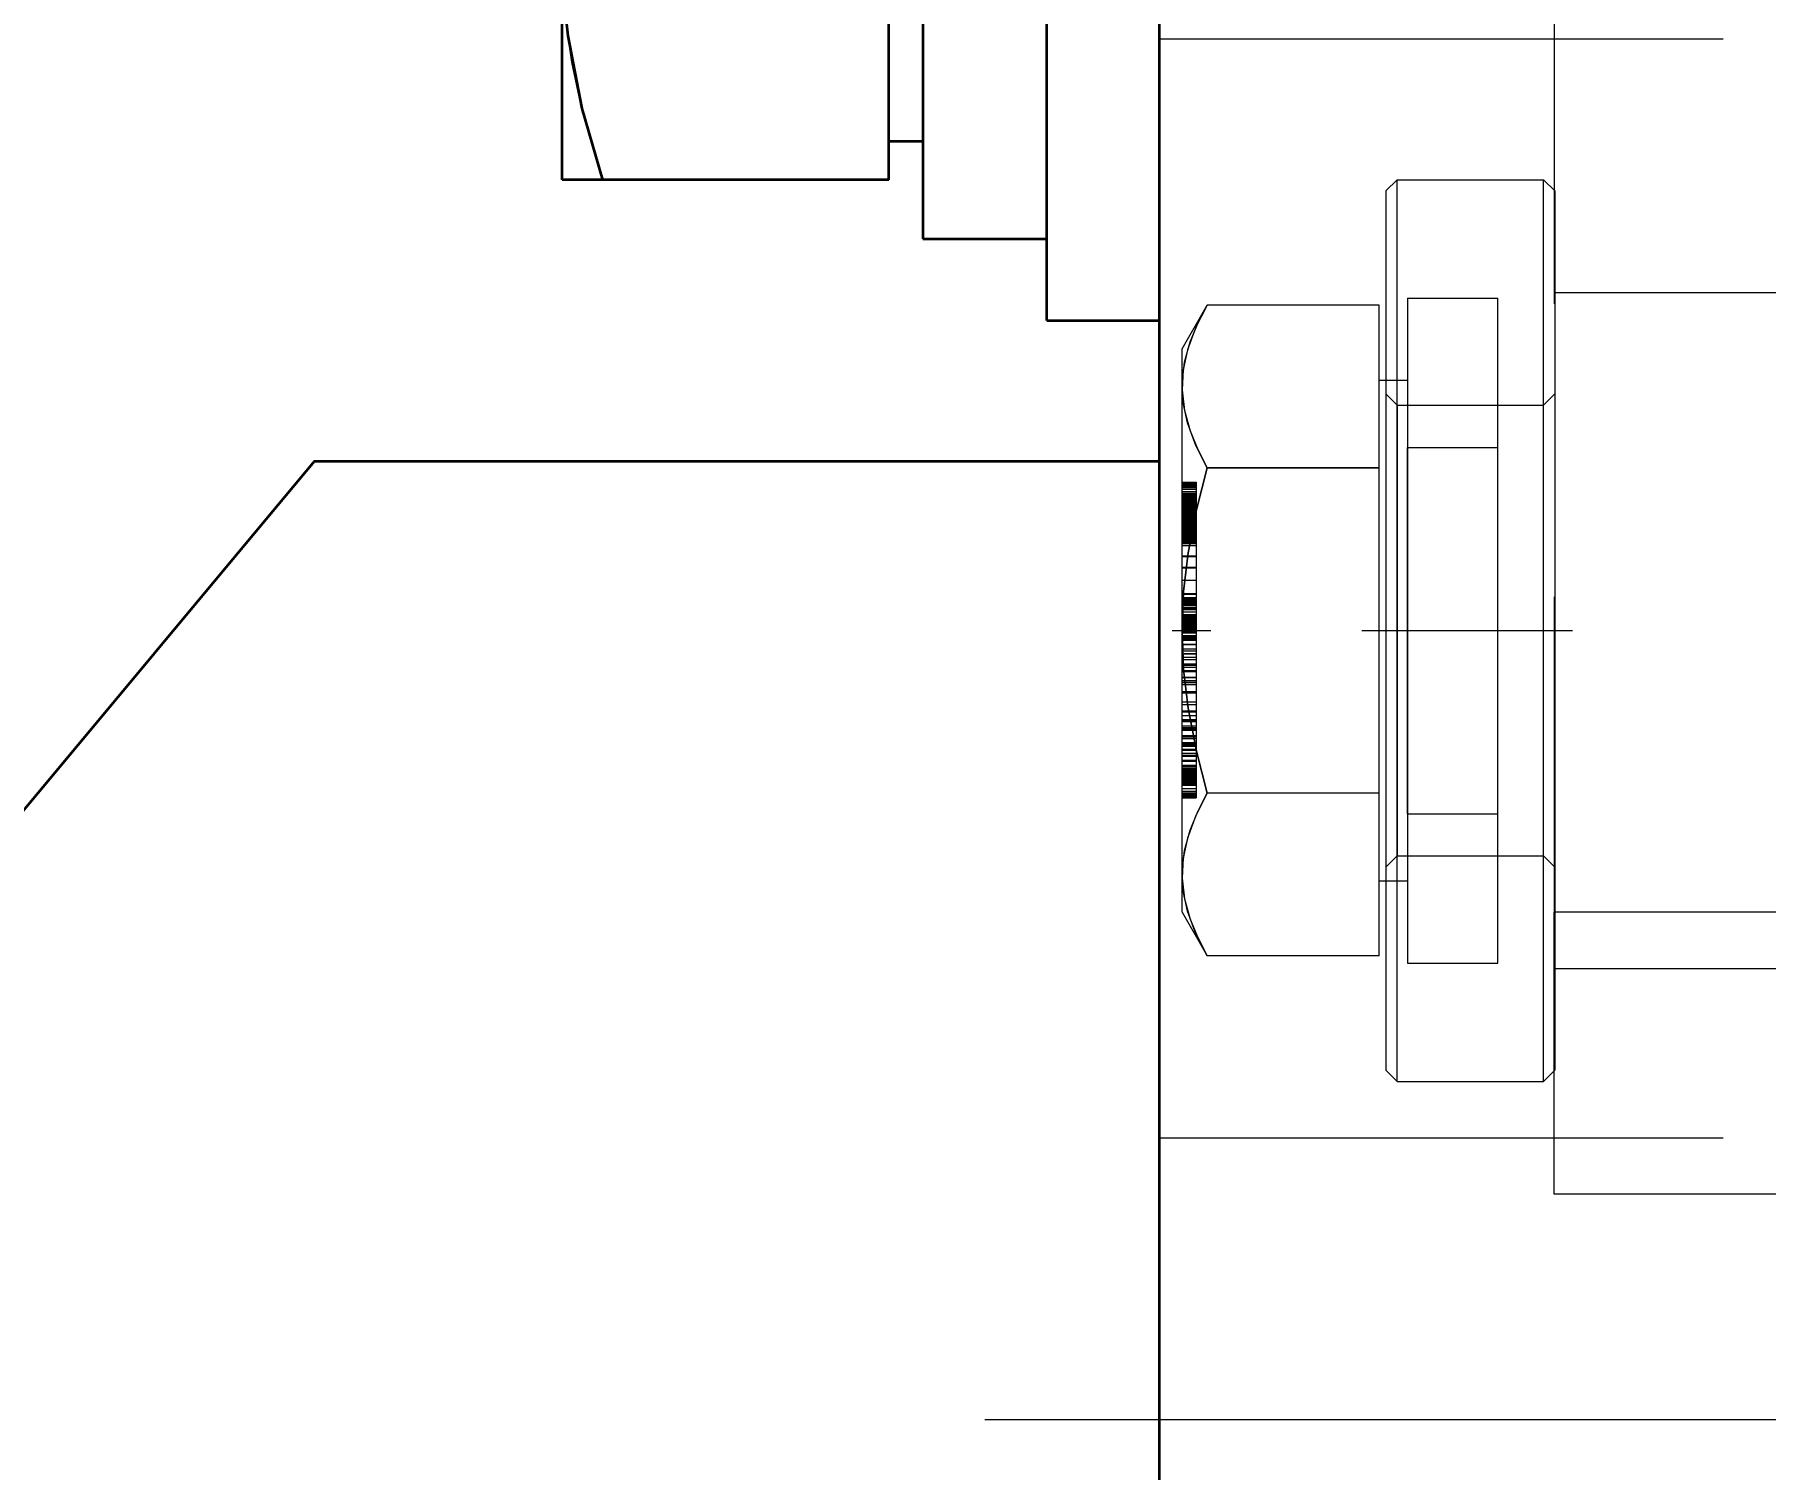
# Model space of a CAD drawing. Header units: millimetres. Extents: x 5606 to 13175, y -3239 to -2051.
# Drawn here: x 6441.02 to 6471.73, y -2470.67 to -2445.21 of the extents above; entities that cross this region are included whole.
import ezdxf

# ---------------------------------------------------------------- set-up
doc = ezdxf.new("R2010")
doc.units = ezdxf.units.MM
doc.linetypes.add('CENTER-HOKUTO', pattern=[23, 20, -1, 1, -1])
doc.linetypes.add('HIDDEN-HOKUTO', pattern=[3.8, 2.5, -1.3])
doc.layers.add('AM_7', color=2, linetype='CENTER-HOKUTO', lineweight=30)
doc.layers.add('AM_HID', color=1, linetype='HIDDEN-HOKUTO', lineweight=25)
doc.layers.add('word_dim', color=253, linetype='Continuous')
doc.styles.get("Standard").update_dxf_attribs({"font": 'romans.shx', "bigfont": 'bigfont.shx'})
doc.dimstyles.new('RS1-4', dxfattribs={"dimscale": 4, "dimtxt": 3.5, "dimasz": 3, "dimexe": 1, "dimexo": 0, "dimgap": 1, "dimtad": 3, "dimdsep": 46, "dimtxsty": 'Standard', "dimblk1": 'OPEN', "dimblk2": 'OPEN', "dimsah": 1, "dimcen": 0, "dimclrd": 256, "dimclre": 256, "dimclrt": 3, "dimadec": 0, "dimazin": 0, "dimtfac": 1, "dimtmove": 0, "dimatfit": 3, "dimldrblk": 'OPEN', "dimfxl": 0, "dimtolj": 1, "dimtzin": 0, "dimarcsym": 0})

# ---------------------------------------------------------------- blocks, each defined once
blk = doc.blocks.new('_Open')
at = {"color": 0, "lineweight": -2}
for p, q in [((-1, 0.1667), (0, 0)), ((-1, -0.1667), (0, 0)), ((0, 0), (-1, 0))]:
    blk.add_line(p, q, dxfattribs=at)
blk = doc.blocks.new('*D266')
at = {"layer": 'DEFPOINTS', "color": 0, "linetype": 'Continuous', "ltscale": 2}
for p in [(6610.313, -2218.944), (6610.313, -2336.642), (6330.982, -2565.284)]:
    blk.add_point(p, dxfattribs=at)
at = {"layer": 'word_dim', "linetype": 'Continuous', "lineweight": -2, "ltscale": 2}
for p, q in [((6330.982, -2565.284), (6330.982, -2214.944)), ((6610.313, -2336.642), (6610.313, -2214.944)), ((6342.982, -2218.944), (6598.313, -2218.944))]:
    blk.add_line(p, q, dxfattribs=at)
at = {"layer": 'word_dim', "linetype": 'Continuous', "lineweight": -2, "ltscale": 2, "xscale": 12, "yscale": 12, "zscale": 12, "rotation": 180}
blk.add_blockref('_Open', (6330.982, -2218.944), dxfattribs=at)
at = {"layer": 'word_dim', "linetype": 'Continuous', "lineweight": -2, "ltscale": 2, "xscale": 12, "yscale": 12, "zscale": 12}
blk.add_blockref('_Open', (6610.313, -2218.944), dxfattribs=at)
at = {"layer": 'word_dim', "color": 3, "linetype": 'Continuous', "ltscale": 2, "insert": (6470.648, -2207.944), "char_height": 14, "attachment_point": 5}
blk.add_mtext('\\A1;279.33', dxfattribs=at)
blk = doc.blocks.new('*D267')
at = {"layer": 'DEFPOINTS', "color": 0, "linetype": 'Continuous', "ltscale": 2}
for p in [(6483.982, -2265.883), (6267.289, -2572.784), (6445.001, -2572.784)]:
    blk.add_point(p, dxfattribs=at)
at = {"layer": 'word_dim', "linetype": 'Continuous', "lineweight": -2, "ltscale": 2}
for p, q in [((6483.982, -2265.883), (6263.289, -2265.883)), ((6267.289, -2277.883), (6267.289, -2560.784)), ((6445.001, -2572.784), (6263.289, -2572.784))]:
    blk.add_line(p, q, dxfattribs=at)
at = {"layer": 'word_dim', "linetype": 'Continuous', "lineweight": -2, "ltscale": 2, "xscale": 12, "yscale": 12, "zscale": 12}
for p, rotation in [((6267.289, -2265.883), 90), ((6267.289, -2572.784), 270)]:
    blk.add_blockref('_Open', p, dxfattribs=dict(at, rotation=rotation))
at = {"layer": 'word_dim', "color": 3, "linetype": 'Continuous', "ltscale": 2, "insert": (6256.289, -2419.333), "char_height": 14, "attachment_point": 5, "rotation": 90}
blk.add_mtext('\\A1;306.9', dxfattribs=at)

msp = doc.modelspace()

# ---------------------------------------------------------------- linework, layer by layer
at = {"color": 7, "lineweight": 35}
for p, q in [((6458.982, -2450.285), (6458.982, -2429.285)), ((6460.982, -2450.285), (6460.982, -2429.285)), ((6460.982, -2557.784), (6460.982, -2429.784)), ((6445.982, -2452.784), (6370.982, -2542.784)), ((6460.982, -2489.285), (6460.982, -2452.784))]:
    msp.add_line(p, q, dxfattribs=at)
at = {"color": 7, "lineweight": 35, "ltscale": 0.4525}
msp.add_line((6456.782, -2430.735), (6456.782, -2448.835), dxfattribs=at)
at = {"color": 7, "lineweight": 35, "ltscale": 0.4}
msp.add_line((6450.382, -2447.785), (6450.382, -2431.785), dxfattribs=at)
at = {"color": 7, "lineweight": 35, "ltscale": 0.2}
msp.add_line((6456.182, -2447.785), (6456.182, -2439.785), dxfattribs=at)
at = {"color": 7, "lineweight": 35, "ltscale": 0.014999}
msp.add_line((6456.182, -2447.1), (6456.782, -2447.1), dxfattribs=at)
at = {"color": 7, "lineweight": 35, "ltscale": 0.017897}
msp.add_line((6451.098, -2447.785), (6450.382, -2447.785), dxfattribs=at)
at = {"color": 7, "lineweight": 35, "ltscale": 0.127103}
msp.add_line((6456.182, -2447.785), (6451.098, -2447.785), dxfattribs=at)
at = {"color": 7, "lineweight": 35, "ltscale": 0.055}
msp.add_line((6456.782, -2448.835), (6458.982, -2448.835), dxfattribs=at)
at = {"color": 7, "lineweight": 35, "ltscale": 0.05}
msp.add_line((6458.982, -2450.285), (6460.982, -2450.285), dxfattribs=at)
at = {"color": 7, "lineweight": 35, "ltscale": 0.375}
msp.add_line((6460.982, -2452.784), (6445.982, -2452.784), dxfattribs=at)
at = {"color": 7, "lineweight": 35}
msp.add_lwpolyline([(6451.098, -2439.785), (6450.708, -2441.146), (6450.557, -2441.872), (6450.451, -2442.605), (6450.397, -2443.267), (6450.385, -2443.931), (6450.415, -2444.583), (6450.484, -2445.232), (6450.731, -2446.52), (6451.098, -2447.785)], dxfattribs=at)
at = {"layer": 'AM_7', "color": 2, "lineweight": 13}
for p, q in [((6461.208, -2455.784), (6461.893, -2455.784)), ((6464.571, -2455.784), (6468.309, -2455.784)), ((6457.882, -2469.784), (6495.082, -2469.784))]:
    msp.add_line(p, q, dxfattribs=at)
at = {"layer": 'AM_HID', "color": 1, "lineweight": 13, "ltscale": 4}
for p, q in [((6467.982, -2424.784), (6467.982, -2460.784)), ((6460.982, -2445.284), (6475.982, -2445.284)), ((6460.982, -2445.284), (6475.982, -2445.284)), ((6464.997, -2447.984), (6465.197, -2447.784)), ((6465.197, -2455.784), (6465.197, -2447.784)), ((6465.197, -2447.784), (6467.797, -2447.784)), ((6467.797, -2455.784), (6467.797, -2447.784)), ((6467.997, -2447.984), (6467.797, -2447.784)), ((6464.997, -2447.984), (6464.997, -2455.784)), ((6467.997, -2447.984), (6467.997, -2455.784)), ((6461.382, -2450.784), (6461.83, -2450.009)), ((6464.882, -2450.009), (6461.83, -2450.009)), ((6464.882, -2452.894), (6464.882, -2450.009)), ((6465.382, -2449.884), (6465.382, -2455.784)), ((6465.382, -2449.884), (6466.982, -2449.884)), ((6466.982, -2455.784), (6466.982, -2449.884)), ((6467.982, -2449.784), (6475.982, -2449.784)), ((6461.382, -2455.784), (6461.382, -2450.784)), ((6464.882, -2451.344), (6465.382, -2451.344)), ((6465.197, -2451.784), (6464.997, -2451.583)), ((6465.197, -2451.784), (6465.197, -2455.784)), ((6465.197, -2451.784), (6467.797, -2451.784)), ((6467.797, -2451.784), (6467.997, -2451.583)), ((6467.797, -2455.784), (6467.797, -2451.784)), ((6465.382, -2455.784), (6465.382, -2452.534)), ((6465.382, -2452.534), (6466.982, -2452.534)), ((6464.882, -2452.894), (6461.83, -2452.894)), ((6461.83, -2452.894), (6464.882, -2452.894)), ((6464.882, -2458.673), (6464.882, -2452.894)), ((6461.382, -2453.152), (6461.632, -2453.152)), ((6461.382, -2453.155), (6461.632, -2453.155)), ((6461.382, -2453.16), (6461.632, -2453.16)), ((6461.382, -2453.162), (6461.632, -2453.162)), ((6461.382, -2453.175), (6461.632, -2453.175)), ((6461.382, -2453.184), (6461.632, -2453.184)), ((6461.382, -2453.193), (6461.632, -2453.193)), ((6461.382, -2453.216), (6461.632, -2453.216)), ((6461.382, -2453.216), (6461.632, -2453.216)), ((6461.382, -2453.223), (6461.632, -2453.223)), ((6461.382, -2453.244), (6461.632, -2453.244)), ((6461.382, -2453.278), (6461.632, -2453.278)), ((6461.382, -2453.278), (6461.632, -2453.278)), ((6461.382, -2453.316), (6461.632, -2453.316)), ((6461.382, -2453.348), (6461.632, -2453.348)), ((6461.382, -2453.36), (6461.632, -2453.36)), ((6461.382, -2453.376), (6461.632, -2453.376)), ((6461.382, -2453.377), (6461.632, -2453.377)), ((6461.382, -2453.379), (6461.632, -2453.379)), ((6461.382, -2453.381), (6461.632, -2453.381)), ((6461.382, -2453.383), (6461.632, -2453.383)), ((6461.382, -2453.389), (6461.632, -2453.389)), ((6461.382, -2453.396), (6461.632, -2453.396)), ((6461.382, -2453.396), (6461.632, -2453.396)), ((6461.632, -2453.152), (6461.632, -2453.155)), ((6461.632, -2453.155), (6461.632, -2453.162)), ((6461.632, -2453.162), (6461.632, -2453.175)), ((6461.632, -2453.175), (6461.632, -2453.193)), ((6461.632, -2453.193), (6461.632, -2453.216)), ((6461.632, -2453.216), (6461.632, -2453.244)), ((6461.632, -2453.244), (6461.632, -2453.278)), ((6461.632, -2453.278), (6461.632, -2453.316)), ((6461.632, -2453.316), (6461.632, -2453.36)), ((6461.632, -2453.36), (6461.632, -2453.408)), ((6461.382, -2453.405), (6461.632, -2453.405)), ((6461.382, -2453.408), (6461.632, -2453.408)), ((6461.382, -2453.408), (6461.632, -2453.408)), ((6461.382, -2453.409), (6461.632, -2453.409)), ((6461.382, -2453.409), (6461.632, -2453.409)), ((6461.382, -2453.411), (6461.632, -2453.411)), ((6461.382, -2453.411), (6461.632, -2453.411)), ((6461.382, -2453.414), (6461.632, -2453.414)), ((6461.382, -2453.414), (6461.632, -2453.414)), ((6461.382, -2453.415), (6461.632, -2453.415)), ((6461.382, -2453.418), (6461.632, -2453.418)), ((6461.382, -2453.418), (6461.632, -2453.418)), ((6461.382, -2453.421), (6461.632, -2453.421)), ((6461.382, -2453.424), (6461.632, -2453.424)), ((6461.382, -2453.424), (6461.632, -2453.424)), ((6461.382, -2453.427), (6461.632, -2453.427)), ((6461.382, -2453.431), (6461.632, -2453.431)), ((6461.382, -2453.431), (6461.632, -2453.431)), ((6461.382, -2453.434), (6461.632, -2453.434)), ((6461.382, -2453.44), (6461.632, -2453.44)), ((6461.382, -2453.44), (6461.632, -2453.44)), ((6461.382, -2453.441), (6461.632, -2453.441)), ((6461.382, -2453.449), (6461.632, -2453.449)), ((6461.382, -2453.449), (6461.632, -2453.449)), ((6461.382, -2453.456), (6461.632, -2453.456)), ((6461.382, -2453.456), (6461.632, -2453.456)), ((6461.382, -2453.459), (6461.632, -2453.459)), ((6461.382, -2453.46), (6461.632, -2453.46)), ((6461.382, -2453.46), (6461.632, -2453.46)), ((6461.382, -2453.472), (6461.632, -2453.472)), ((6461.382, -2453.472), (6461.632, -2453.472)), ((6461.382, -2453.473), (6461.632, -2453.473)), ((6461.382, -2453.486), (6461.632, -2453.486)), ((6461.382, -2453.486), (6461.632, -2453.486)), ((6461.382, -2453.49), (6461.632, -2453.49)), ((6461.382, -2453.5), (6461.632, -2453.5)), ((6461.382, -2453.5), (6461.632, -2453.5)), ((6461.382, -2453.5), (6461.632, -2453.5)), ((6461.382, -2453.508), (6461.632, -2453.508)), ((6461.382, -2453.509), (6461.632, -2453.509)), ((6461.382, -2453.516), (6461.632, -2453.516)), ((6461.382, -2453.516), (6461.632, -2453.516)), ((6461.382, -2453.528), (6461.632, -2453.528)), ((6461.382, -2453.534), (6461.632, -2453.534)), ((6461.382, -2453.534), (6461.632, -2453.534)), ((6461.382, -2453.536), (6461.632, -2453.536)), ((6461.382, -2453.548), (6461.632, -2453.548)), ((6461.382, -2453.552), (6461.632, -2453.552)), ((6461.382, -2453.552), (6461.632, -2453.552)), ((6461.382, -2453.555), (6461.632, -2453.555)), ((6461.382, -2453.556), (6461.632, -2453.556)), ((6461.382, -2453.569), (6461.632, -2453.569)), ((6461.382, -2453.572), (6461.632, -2453.572)), ((6461.382, -2453.572), (6461.632, -2453.572)), ((6461.382, -2453.592), (6461.632, -2453.592)), ((6461.382, -2453.593), (6461.632, -2453.593)), ((6461.382, -2453.593), (6461.632, -2453.593)), ((6461.382, -2453.603), (6461.632, -2453.603)), ((6461.382, -2453.615), (6461.632, -2453.615)), ((6461.382, -2453.616), (6461.632, -2453.616)), ((6461.382, -2453.616), (6461.632, -2453.616)), ((6461.382, -2453.619), (6461.632, -2453.619)), ((6461.382, -2453.639), (6461.632, -2453.639)), ((6461.382, -2453.639), (6461.632, -2453.639)), ((6461.382, -2453.639), (6461.632, -2453.639)), ((6461.382, -2453.648), (6461.632, -2453.648)), ((6461.382, -2453.654), (6461.632, -2453.654)), ((6461.382, -2453.664), (6461.632, -2453.664)), ((6461.382, -2453.664), (6461.632, -2453.664)), ((6461.382, -2453.664), (6461.632, -2453.664)), ((6461.382, -2453.677), (6461.632, -2453.677)), ((6461.382, -2453.69), (6461.632, -2453.69)), ((6461.382, -2453.692), (6461.632, -2453.692)), ((6461.382, -2453.694), (6461.632, -2453.694)), ((6461.382, -2453.703), (6461.632, -2453.703)), ((6461.632, -2453.408), (6461.632, -2453.459)), ((6461.632, -2453.459), (6461.632, -2453.508)), ((6461.632, -2453.508), (6461.632, -2453.556)), ((6461.632, -2453.556), (6461.632, -2453.603)), ((6461.632, -2453.603), (6461.632, -2453.648)), ((6461.632, -2453.648), (6461.632, -2453.692)), ((6461.632, -2453.692), (6461.632, -2453.735)), ((6461.382, -2453.715), (6461.632, -2453.715)), ((6461.382, -2453.728), (6461.632, -2453.728)), ((6461.382, -2453.735), (6461.632, -2453.735)), ((6461.382, -2453.741), (6461.632, -2453.741)), ((6461.382, -2453.754), (6461.632, -2453.754)), ((6461.382, -2453.767), (6461.632, -2453.767)), ((6461.382, -2453.777), (6461.632, -2453.777)), ((6461.382, -2453.778), (6461.632, -2453.778)), ((6461.382, -2453.779), (6461.632, -2453.779)), ((6461.382, -2453.787), (6461.632, -2453.787)), ((6461.382, -2453.805), (6461.632, -2453.805)), ((6461.382, -2453.817), (6461.632, -2453.817)), ((6461.382, -2453.818), (6461.632, -2453.818)), ((6461.382, -2453.831), (6461.632, -2453.831)), ((6461.382, -2453.843), (6461.632, -2453.843)), ((6461.382, -2453.856), (6461.632, -2453.856)), ((6461.382, -2453.856), (6461.632, -2453.856)), ((6461.382, -2453.869), (6461.632, -2453.869)), ((6461.382, -2453.872), (6461.632, -2453.872)), ((6461.382, -2453.882), (6461.632, -2453.882)), ((6461.382, -2453.894), (6461.632, -2453.894)), ((6461.382, -2453.895), (6461.632, -2453.895)), ((6461.382, -2453.907), (6461.632, -2453.907)), ((6461.382, -2453.92), (6461.632, -2453.92)), ((6461.382, -2453.929), (6461.632, -2453.929)), ((6461.382, -2453.936), (6461.632, -2453.936)), ((6461.382, -2453.951), (6461.632, -2453.951)), ((6461.382, -2453.963), (6461.632, -2453.963)), ((6461.382, -2453.981), (6461.632, -2453.981)), ((6461.382, -2453.983), (6461.632, -2453.983)), ((6461.382, -2453.994), (6461.632, -2453.994)), ((6461.382, -2454.009), (6461.632, -2454.009)), ((6461.632, -2453.735), (6461.632, -2453.777)), ((6461.632, -2453.777), (6461.632, -2453.817)), ((6461.632, -2453.817), (6461.632, -2453.856)), ((6461.632, -2453.856), (6461.632, -2453.894)), ((6461.632, -2453.894), (6461.632, -2453.929)), ((6461.632, -2453.929), (6461.632, -2453.963)), ((6461.632, -2453.963), (6461.632, -2453.994)), ((6461.632, -2453.994), (6461.632, -2454.024)), ((6461.382, -2454.024), (6461.632, -2454.024)), ((6461.382, -2454.035), (6461.632, -2454.035)), ((6461.382, -2454.048), (6461.632, -2454.048)), ((6461.382, -2454.052), (6461.632, -2454.052)), ((6461.382, -2454.06), (6461.632, -2454.06)), ((6461.382, -2454.078), (6461.632, -2454.078)), ((6461.382, -2454.083), (6461.632, -2454.083)), ((6461.382, -2454.1), (6461.632, -2454.1)), ((6461.382, -2454.102), (6461.632, -2454.102)), ((6461.382, -2454.105), (6461.632, -2454.105)), ((6461.382, -2454.117), (6461.632, -2454.117)), ((6461.382, -2454.124), (6461.632, -2454.124)), ((6461.382, -2454.125), (6461.632, -2454.125)), ((6461.382, -2454.143), (6461.632, -2454.143)), ((6461.382, -2454.144), (6461.632, -2454.144)), ((6461.382, -2454.144), (6461.632, -2454.144)), ((6461.382, -2454.16), (6461.632, -2454.16)), ((6461.382, -2454.162), (6461.632, -2454.162)), ((6461.382, -2454.175), (6461.632, -2454.175)), ((6461.382, -2454.179), (6461.632, -2454.179)), ((6461.382, -2454.189), (6461.632, -2454.189)), ((6461.382, -2454.193), (6461.632, -2454.193)), ((6461.382, -2454.201), (6461.632, -2454.201)), ((6461.382, -2454.206), (6461.632, -2454.206)), ((6461.382, -2454.211), (6461.632, -2454.211)), ((6461.382, -2454.216), (6461.632, -2454.216)), ((6461.382, -2454.22), (6461.632, -2454.22)), ((6461.382, -2454.225), (6461.632, -2454.225)), ((6461.382, -2454.227), (6461.632, -2454.227)), ((6461.382, -2454.232), (6461.632, -2454.232)), ((6461.382, -2454.233), (6461.632, -2454.233)), ((6461.382, -2454.236), (6461.632, -2454.236)), ((6461.382, -2454.237), (6461.632, -2454.237)), ((6461.382, -2454.239), (6461.632, -2454.239)), ((6461.382, -2454.239), (6461.632, -2454.239)), ((6461.382, -2454.24), (6461.632, -2454.24)), ((6461.382, -2454.275), (6461.632, -2454.275)), ((6461.382, -2454.277), (6461.632, -2454.277)), ((6461.632, -2454.024), (6461.632, -2454.052)), ((6461.632, -2454.052), (6461.632, -2454.078)), ((6461.632, -2454.078), (6461.632, -2454.102)), ((6461.632, -2454.102), (6461.632, -2454.124)), ((6461.632, -2454.124), (6461.632, -2454.144)), ((6461.632, -2454.144), (6461.632, -2454.162)), ((6461.632, -2454.162), (6461.632, -2454.179)), ((6461.632, -2454.179), (6461.632, -2454.193)), ((6461.632, -2454.193), (6461.632, -2454.206)), ((6461.632, -2454.206), (6461.632, -2454.216)), ((6461.632, -2454.216), (6461.632, -2454.225)), ((6461.632, -2454.216), (6461.632, -2454.275)), ((6461.632, -2454.225), (6461.632, -2454.232)), ((6461.632, -2454.232), (6461.632, -2454.236)), ((6461.632, -2454.236), (6461.632, -2454.239)), ((6461.632, -2454.275), (6461.632, -2454.456)), ((6461.382, -2454.456), (6461.632, -2454.456)), ((6461.382, -2454.469), (6461.632, -2454.469)), ((6461.632, -2454.456), (6461.632, -2454.66)), ((6461.382, -2454.66), (6461.632, -2454.66)), ((6461.382, -2454.673), (6461.632, -2454.673)), ((6461.382, -2454.888), (6461.632, -2454.888)), ((6461.382, -2454.892), (6461.632, -2454.892)), ((6461.632, -2454.66), (6461.632, -2454.888)), ((6461.632, -2454.888), (6461.632, -2455.139)), ((6461.382, -2455.125), (6461.632, -2455.125)), ((6461.382, -2455.139), (6461.632, -2455.139)), ((6461.382, -2455.2), (6461.632, -2455.2)), ((6461.382, -2455.202), (6461.632, -2455.202)), ((6461.382, -2455.205), (6461.632, -2455.205)), ((6461.382, -2455.209), (6461.632, -2455.209)), ((6461.382, -2455.219), (6461.632, -2455.219)), ((6461.382, -2455.221), (6461.632, -2455.221)), ((6461.382, -2455.234), (6461.632, -2455.234)), ((6461.382, -2455.246), (6461.632, -2455.246)), ((6461.632, -2455.139), (6461.632, -2455.2)), ((6461.632, -2455.2), (6461.632, -2455.205)), ((6461.632, -2455.205), (6461.632, -2455.221)), ((6461.632, -2455.221), (6461.632, -2455.246)), ((6461.632, -2455.246), (6461.632, -2455.282)), ((6461.382, -2455.252), (6461.632, -2455.252)), ((6461.382, -2455.275), (6461.632, -2455.275)), ((6461.382, -2455.282), (6461.632, -2455.282)), ((6461.382, -2455.302), (6461.632, -2455.302)), ((6461.382, -2455.328), (6461.632, -2455.328)), ((6461.382, -2455.333), (6461.632, -2455.333)), ((6461.382, -2455.369), (6461.632, -2455.369)), ((6461.382, -2455.371), (6461.632, -2455.371)), ((6461.382, -2455.385), (6461.632, -2455.385)), ((6461.382, -2455.408), (6461.632, -2455.408)), ((6461.382, -2455.413), (6461.632, -2455.413)), ((6461.382, -2455.451), (6461.632, -2455.451)), ((6461.382, -2455.452), (6461.632, -2455.452)), ((6461.382, -2455.5), (6461.632, -2455.5)), ((6461.382, -2455.52), (6461.632, -2455.52)), ((6461.382, -2455.524), (6461.382, -2455.52)), ((6461.382, -2455.522), (6461.632, -2455.522)), ((6461.382, -2455.524), (6461.632, -2455.524)), ((6461.382, -2455.534), (6461.382, -2455.524)), ((6461.382, -2455.528), (6461.632, -2455.528)), ((6461.382, -2455.529), (6461.632, -2455.529)), ((6461.382, -2455.534), (6461.632, -2455.534)), ((6461.382, -2455.552), (6461.382, -2455.534)), ((6461.382, -2455.539), (6461.632, -2455.539)), ((6461.382, -2455.552), (6461.632, -2455.552)), ((6461.382, -2455.552), (6461.632, -2455.552)), ((6461.382, -2455.577), (6461.382, -2455.552)), ((6461.382, -2455.553), (6461.632, -2455.553)), ((6461.632, -2455.282), (6461.632, -2455.328)), ((6461.632, -2455.328), (6461.632, -2455.385)), ((6461.632, -2455.385), (6461.632, -2455.451)), ((6461.632, -2455.451), (6461.632, -2455.528)), ((6461.632, -2455.528), (6461.632, -2455.615)), ((6461.382, -2455.572), (6461.632, -2455.572)), ((6461.382, -2455.577), (6461.632, -2455.577)), ((6461.382, -2455.608), (6461.382, -2455.577)), ((6461.382, -2455.595), (6461.632, -2455.595)), ((6461.382, -2455.608), (6461.632, -2455.608)), ((6461.382, -2455.608), (6461.632, -2455.608)), ((6461.382, -2455.647), (6461.382, -2455.608)), ((6461.382, -2455.615), (6461.632, -2455.615)), ((6461.382, -2455.622), (6461.632, -2455.622)), ((6461.382, -2455.631), (6461.632, -2455.631)), ((6461.382, -2455.647), (6461.632, -2455.647)), ((6461.382, -2455.693), (6461.382, -2455.647)), ((6461.382, -2455.653), (6461.632, -2455.653)), ((6461.382, -2455.668), (6461.632, -2455.668)), ((6461.382, -2455.689), (6461.632, -2455.689)), ((6461.382, -2455.693), (6461.632, -2455.693)), ((6461.382, -2455.746), (6461.382, -2455.693)), ((6461.382, -2455.711), (6461.632, -2455.711)), ((6461.382, -2455.712), (6461.632, -2455.712)), ((6461.382, -2455.728), (6461.632, -2455.728)), ((6461.382, -2455.733), (6461.632, -2455.733)), ((6461.382, -2455.746), (6461.632, -2455.746)), ((6461.382, -2455.805), (6461.382, -2455.746)), ((6461.382, -2455.773), (6461.632, -2455.773)), ((6461.382, -2460.784), (6461.382, -2455.784)), ((6461.382, -2455.801), (6461.632, -2455.801)), ((6461.382, -2455.805), (6461.632, -2455.805)), ((6461.382, -2455.872), (6461.382, -2455.805)), ((6461.382, -2455.816), (6461.632, -2455.816)), ((6461.382, -2455.826), (6461.632, -2455.826)), ((6461.632, -2455.615), (6461.632, -2455.712)), ((6461.632, -2455.712), (6461.632, -2455.816)), ((6461.632, -2455.816), (6461.632, -2455.922)), ((6464.997, -2455.784), (6464.997, -2463.583)), ((6465.197, -2455.784), (6465.197, -2459.784)), ((6465.197, -2463.784), (6465.197, -2455.784)), ((6465.382, -2455.784), (6465.382, -2461.684)), ((6465.382, -2459.034), (6465.382, -2455.784)), ((6466.982, -2461.684), (6466.982, -2455.784)), ((6467.797, -2459.784), (6467.797, -2455.784)), ((6467.797, -2463.784), (6467.797, -2455.784)), ((6467.997, -2455.784), (6467.997, -2463.583)), ((6461.382, -2455.872), (6461.632, -2455.872)), ((6461.382, -2455.945), (6461.382, -2455.872)), ((6461.382, -2455.874), (6461.632, -2455.874)), ((6461.382, -2455.886), (6461.632, -2455.886)), ((6461.382, -2455.905), (6461.632, -2455.905)), ((6461.382, -2455.922), (6461.632, -2455.922)), ((6461.382, -2455.945), (6461.632, -2455.945)), ((6461.382, -2456.025), (6461.382, -2455.945)), ((6461.382, -2455.951), (6461.632, -2455.951)), ((6461.382, -2455.953), (6461.632, -2455.953)), ((6461.382, -2456.025), (6461.632, -2456.025)), ((6461.382, -2456.109), (6461.382, -2456.025)), ((6461.382, -2456.028), (6461.632, -2456.028)), ((6461.382, -2456.031), (6461.632, -2456.031)), ((6461.382, -2456.032), (6461.632, -2456.032)), ((6461.382, -2456.109), (6461.632, -2456.109)), ((6461.382, -2456.2), (6461.382, -2456.109)), ((6461.382, -2456.11), (6461.632, -2456.11)), ((6461.382, -2456.142), (6461.632, -2456.142)), ((6461.632, -2455.922), (6461.632, -2456.031)), ((6461.632, -2456.031), (6461.632, -2456.142)), ((6461.632, -2456.142), (6461.632, -2456.256)), ((6461.382, -2456.192), (6461.632, -2456.192)), ((6461.382, -2456.2), (6461.632, -2456.2)), ((6461.382, -2456.2), (6461.632, -2456.2)), ((6461.382, -2456.296), (6461.382, -2456.2)), ((6461.382, -2456.256), (6461.632, -2456.256)), ((6461.382, -2456.296), (6461.632, -2456.296)), ((6461.382, -2456.398), (6461.382, -2456.296)), ((6461.382, -2456.297), (6461.632, -2456.297)), ((6461.382, -2456.373), (6461.632, -2456.373)), ((6461.382, -2456.398), (6461.632, -2456.398)), ((6461.382, -2456.506), (6461.382, -2456.398)), ((6461.382, -2456.401), (6461.632, -2456.401)), ((6461.382, -2456.436), (6461.632, -2456.436)), ((6461.632, -2456.256), (6461.632, -2456.373)), ((6461.632, -2456.373), (6461.632, -2456.492)), ((6461.382, -2456.492), (6461.632, -2456.492)), ((6461.382, -2456.506), (6461.632, -2456.506)), ((6461.382, -2456.62), (6461.382, -2456.506)), ((6461.382, -2456.512), (6461.632, -2456.512)), ((6461.382, -2456.613), (6461.632, -2456.613)), ((6461.382, -2456.62), (6461.632, -2456.62)), ((6461.382, -2456.739), (6461.382, -2456.62)), ((6461.382, -2456.668), (6461.632, -2456.668)), ((6461.382, -2456.7), (6461.632, -2456.7)), ((6461.382, -2456.737), (6461.632, -2456.737)), ((6461.382, -2456.739), (6461.632, -2456.739)), ((6461.382, -2456.864), (6461.382, -2456.739)), ((6461.632, -2456.492), (6461.632, -2456.613)), ((6461.632, -2456.613), (6461.632, -2456.737)), ((6461.632, -2456.737), (6461.632, -2456.864)), ((6461.382, -2456.864), (6461.632, -2456.864)), ((6461.382, -2456.864), (6461.632, -2456.864)), ((6461.382, -2457.05), (6461.382, -2456.864)), ((6461.382, -2456.879), (6461.632, -2456.879)), ((6461.382, -2456.888), (6461.632, -2456.888)), ((6461.382, -2457.049), (6461.632, -2457.049)), ((6461.382, -2457.05), (6461.632, -2457.05)), ((6461.382, -2457.224), (6461.382, -2457.05)), ((6461.382, -2457.051), (6461.632, -2457.051)), ((6461.632, -2456.864), (6461.632, -2457.051)), ((6461.632, -2457.051), (6461.632, -2457.228)), ((6461.382, -2457.096), (6461.632, -2457.096)), ((6461.382, -2457.211), (6461.632, -2457.211)), ((6461.382, -2457.224), (6461.632, -2457.224)), ((6461.382, -2457.385), (6461.382, -2457.224)), ((6461.382, -2457.228), (6461.632, -2457.228)), ((6461.382, -2457.292), (6461.632, -2457.292)), ((6461.382, -2457.364), (6461.632, -2457.364)), ((6461.382, -2457.385), (6461.632, -2457.385)), ((6461.382, -2457.535), (6461.382, -2457.385)), ((6461.382, -2457.396), (6461.632, -2457.396)), ((6461.632, -2457.228), (6461.632, -2457.396)), ((6461.632, -2457.396), (6461.632, -2457.553)), ((6461.382, -2457.477), (6461.632, -2457.477)), ((6461.382, -2457.504), (6461.632, -2457.504)), ((6461.382, -2457.509), (6461.632, -2457.509)), ((6461.382, -2457.535), (6461.632, -2457.535)), ((6461.382, -2457.672), (6461.382, -2457.535)), ((6461.382, -2457.553), (6461.632, -2457.553)), ((6461.382, -2457.645), (6461.632, -2457.645)), ((6461.382, -2457.649), (6461.632, -2457.649)), ((6461.382, -2457.672), (6461.632, -2457.672)), ((6461.382, -2457.797), (6461.382, -2457.672)), ((6461.382, -2457.7), (6461.632, -2457.7)), ((6461.632, -2457.553), (6461.632, -2457.7)), ((6461.632, -2457.7), (6461.632, -2457.838)), ((6461.382, -2457.772), (6461.632, -2457.772)), ((6461.382, -2457.797), (6461.632, -2457.797)), ((6461.382, -2457.91), (6461.382, -2457.797)), ((6461.382, -2457.81), (6461.632, -2457.81)), ((6461.382, -2457.838), (6461.632, -2457.838)), ((6461.382, -2457.89), (6461.632, -2457.89)), ((6461.382, -2457.91), (6461.632, -2457.91)), ((6461.382, -2458.011), (6461.382, -2457.91)), ((6461.382, -2457.959), (6461.632, -2457.959)), ((6461.382, -2457.965), (6461.632, -2457.965)), ((6461.382, -2458), (6461.632, -2458)), ((6461.382, -2458.011), (6461.632, -2458.011)), ((6461.382, -2458.1), (6461.382, -2458.011)), ((6461.632, -2457.838), (6461.632, -2457.965)), ((6461.632, -2457.965), (6461.632, -2458.083)), ((6461.382, -2458.083), (6461.632, -2458.083)), ((6461.382, -2458.096), (6461.632, -2458.096)), ((6461.382, -2458.1), (6461.632, -2458.1)), ((6461.382, -2458.176), (6461.382, -2458.1)), ((6461.382, -2458.101), (6461.632, -2458.101)), ((6461.382, -2458.176), (6461.632, -2458.176)), ((6461.382, -2458.243), (6461.382, -2458.176)), ((6461.382, -2458.19), (6461.632, -2458.19)), ((6461.382, -2458.19), (6461.632, -2458.19)), ((6461.382, -2458.221), (6461.632, -2458.221)), ((6461.382, -2458.24), (6461.632, -2458.24)), ((6461.382, -2458.24), (6461.632, -2458.24)), ((6461.382, -2458.24), (6461.632, -2458.24)), ((6461.382, -2458.24), (6461.632, -2458.24)), ((6461.382, -2458.243), (6461.632, -2458.243)), ((6461.382, -2458.303), (6461.382, -2458.243)), ((6461.382, -2458.265), (6461.632, -2458.265)), ((6461.382, -2458.265), (6461.632, -2458.265)), ((6461.382, -2458.265), (6461.632, -2458.265)), ((6461.382, -2458.265), (6461.632, -2458.265)), ((6461.382, -2458.269), (6461.632, -2458.269)), ((6461.382, -2458.288), (6461.632, -2458.288)), ((6461.382, -2458.289), (6461.632, -2458.289)), ((6461.382, -2458.289), (6461.632, -2458.289)), ((6461.382, -2458.289), (6461.632, -2458.289)), ((6461.382, -2458.289), (6461.632, -2458.289)), ((6461.382, -2458.303), (6461.632, -2458.303)), ((6461.382, -2458.356), (6461.382, -2458.303)), ((6461.382, -2458.311), (6461.632, -2458.311)), ((6461.382, -2458.311), (6461.632, -2458.311)), ((6461.382, -2458.311), (6461.632, -2458.311)), ((6461.382, -2458.311), (6461.632, -2458.311)), ((6461.632, -2458.083), (6461.632, -2458.19)), ((6461.632, -2458.19), (6461.632, -2458.288)), ((6461.632, -2458.288), (6461.632, -2458.376)), ((6461.382, -2458.332), (6461.632, -2458.332)), ((6461.382, -2458.332), (6461.632, -2458.332)), ((6461.382, -2458.332), (6461.632, -2458.332)), ((6461.382, -2458.332), (6461.632, -2458.332)), ((6461.382, -2458.332), (6461.632, -2458.332)), ((6461.382, -2458.338), (6461.632, -2458.338)), ((6461.382, -2458.352), (6461.632, -2458.352)), ((6461.382, -2458.352), (6461.632, -2458.352)), ((6461.382, -2458.352), (6461.632, -2458.352)), ((6461.382, -2458.352), (6461.632, -2458.352)), ((6461.382, -2458.356), (6461.632, -2458.356)), ((6461.382, -2458.402), (6461.382, -2458.356)), ((6461.382, -2458.371), (6461.632, -2458.371)), ((6461.382, -2458.371), (6461.632, -2458.371)), ((6461.382, -2458.371), (6461.632, -2458.371)), ((6461.382, -2458.371), (6461.632, -2458.371)), ((6461.382, -2458.376), (6461.632, -2458.376)), ((6461.382, -2458.388), (6461.632, -2458.388)), ((6461.382, -2458.388), (6461.632, -2458.388)), ((6461.382, -2458.388), (6461.632, -2458.388)), ((6461.382, -2458.388), (6461.632, -2458.388)), ((6461.382, -2458.396), (6461.632, -2458.396)), ((6461.382, -2458.402), (6461.632, -2458.402)), ((6461.382, -2458.44), (6461.382, -2458.402)), ((6461.382, -2458.404), (6461.632, -2458.404)), ((6461.382, -2458.404), (6461.632, -2458.404)), ((6461.382, -2458.404), (6461.632, -2458.404)), ((6461.382, -2458.404), (6461.632, -2458.404)), ((6461.382, -2458.419), (6461.632, -2458.419)), ((6461.382, -2458.419), (6461.632, -2458.419)), ((6461.382, -2458.419), (6461.632, -2458.419)), ((6461.382, -2458.419), (6461.632, -2458.419)), ((6461.382, -2458.431), (6461.632, -2458.431)), ((6461.382, -2458.432), (6461.632, -2458.432)), ((6461.382, -2458.432), (6461.632, -2458.432)), ((6461.382, -2458.432), (6461.632, -2458.432)), ((6461.382, -2458.432), (6461.632, -2458.432)), ((6461.382, -2458.44), (6461.632, -2458.44)), ((6461.382, -2458.472), (6461.382, -2458.44)), ((6461.382, -2458.444), (6461.632, -2458.444)), ((6461.382, -2458.444), (6461.632, -2458.444)), ((6461.382, -2458.444), (6461.632, -2458.444)), ((6461.382, -2458.444), (6461.632, -2458.444)), ((6461.382, -2458.444), (6461.632, -2458.444)), ((6461.382, -2458.455), (6461.632, -2458.455)), ((6461.382, -2458.455), (6461.632, -2458.455)), ((6461.382, -2458.455), (6461.632, -2458.455)), ((6461.382, -2458.455), (6461.632, -2458.455)), ((6461.382, -2458.455), (6461.632, -2458.455)), ((6461.382, -2458.465), (6461.632, -2458.465)), ((6461.382, -2458.465), (6461.632, -2458.465)), ((6461.382, -2458.465), (6461.632, -2458.465)), ((6461.382, -2458.465), (6461.632, -2458.465)), ((6461.382, -2458.472), (6461.632, -2458.472)), ((6461.382, -2458.497), (6461.382, -2458.472)), ((6461.382, -2458.473), (6461.632, -2458.473)), ((6461.382, -2458.473), (6461.632, -2458.473)), ((6461.382, -2458.473), (6461.632, -2458.473)), ((6461.382, -2458.473), (6461.632, -2458.473)), ((6461.382, -2458.48), (6461.632, -2458.48)), ((6461.382, -2458.48), (6461.632, -2458.48)), ((6461.382, -2458.48), (6461.632, -2458.48)), ((6461.382, -2458.48), (6461.632, -2458.48)), ((6461.382, -2458.481), (6461.632, -2458.481)), ((6461.382, -2458.486), (6461.632, -2458.486)), ((6461.382, -2458.486), (6461.632, -2458.486)), ((6461.382, -2458.486), (6461.632, -2458.486)), ((6461.382, -2458.486), (6461.632, -2458.486)), ((6461.382, -2458.49), (6461.632, -2458.49)), ((6461.382, -2458.49), (6461.632, -2458.49)), ((6461.382, -2458.49), (6461.632, -2458.49)), ((6461.382, -2458.49), (6461.632, -2458.49)), ((6461.382, -2458.494), (6461.632, -2458.494)), ((6461.382, -2458.494), (6461.632, -2458.494)), ((6461.382, -2458.494), (6461.632, -2458.494)), ((6461.382, -2458.494), (6461.632, -2458.494)), ((6461.382, -2458.496), (6461.632, -2458.496)), ((6461.382, -2458.496), (6461.632, -2458.496)), ((6461.382, -2458.496), (6461.632, -2458.496)), ((6461.382, -2458.496), (6461.632, -2458.496)), ((6461.382, -2458.496), (6461.632, -2458.496)), ((6461.382, -2458.497), (6461.632, -2458.497)), ((6461.382, -2458.514), (6461.382, -2458.497)), ((6461.382, -2458.507), (6461.632, -2458.507)), ((6461.382, -2458.514), (6461.632, -2458.514)), ((6461.382, -2458.525), (6461.382, -2458.514)), ((6461.382, -2458.516), (6461.632, -2458.516)), ((6461.382, -2458.523), (6461.632, -2458.523)), ((6461.382, -2458.525), (6461.632, -2458.525)), ((6461.382, -2458.525), (6461.632, -2458.525)), ((6461.382, -2458.528), (6461.382, -2458.525)), ((6461.382, -2458.528), (6461.632, -2458.528)), ((6461.382, -2458.585), (6461.632, -2458.585)), ((6461.382, -2458.588), (6461.632, -2458.588)), ((6461.632, -2458.376), (6461.632, -2458.455)), ((6461.632, -2458.455), (6461.632, -2458.525)), ((6461.632, -2458.525), (6461.632, -2458.585)), ((6461.632, -2458.585), (6461.632, -2458.636)), ((6461.382, -2458.636), (6461.632, -2458.636)), ((6461.382, -2458.647), (6461.632, -2458.647)), ((6461.382, -2458.678), (6461.632, -2458.678)), ((6461.382, -2458.688), (6461.632, -2458.688)), ((6461.382, -2458.693), (6461.632, -2458.693)), ((6461.382, -2458.71), (6461.632, -2458.71)), ((6461.382, -2458.726), (6461.632, -2458.726)), ((6461.382, -2458.734), (6461.632, -2458.734)), ((6461.382, -2458.746), (6461.632, -2458.746)), ((6461.382, -2458.748), (6461.632, -2458.748)), ((6461.382, -2458.752), (6461.632, -2458.752)), ((6461.632, -2458.636), (6461.632, -2458.678)), ((6461.632, -2458.678), (6461.632, -2458.71)), ((6461.632, -2458.71), (6461.632, -2458.734)), ((6461.632, -2458.734), (6461.632, -2458.748)), ((6461.632, -2458.748), (6461.632, -2458.752)), ((6464.882, -2458.673), (6461.83, -2458.673)), ((6464.882, -2458.673), (6461.83, -2458.673)), ((6464.882, -2461.559), (6464.882, -2458.673)), ((6465.382, -2459.034), (6466.982, -2459.034)), ((6465.197, -2459.784), (6464.997, -2459.984)), ((6465.197, -2459.784), (6467.797, -2459.784)), ((6467.797, -2459.784), (6467.997, -2459.984)), ((6464.882, -2460.224), (6465.382, -2460.224)), ((6461.382, -2460.784), (6461.83, -2461.559)), ((6475.982, -2460.784), (6467.982, -2460.784)), ((6467.982, -2465.784), (6467.982, -2460.784)), ((6475.982, -2460.784), (6467.982, -2460.784)), ((6464.882, -2461.559), (6461.83, -2461.559)), ((6465.382, -2461.684), (6466.982, -2461.684)), ((6467.982, -2461.784), (6475.982, -2461.784)), ((6464.997, -2463.583), (6465.197, -2463.784)), ((6465.197, -2463.784), (6467.797, -2463.784)), ((6467.997, -2463.583), (6467.797, -2463.784)), ((6460.982, -2464.784), (6475.982, -2464.784)), ((6460.982, -2464.784), (6475.982, -2464.784)), ((6475.982, -2465.784), (6467.982, -2465.784))]:
    msp.add_line(p, q, dxfattribs=at)
for points in [[(6451.098, -2447.785), (6450.708, -2446.424), (6450.557, -2445.698), (6450.451, -2444.965), (6450.397, -2444.303), (6450.385, -2443.639), (6450.415, -2442.987), (6450.484, -2442.338), (6450.731, -2441.05), (6451.098, -2439.785)], [(6461.83, -2452.894), (6461.627, -2452.499), (6461.479, -2452.1), (6461.403, -2451.745), (6461.384, -2451.39), (6461.425, -2451.024), (6461.524, -2450.661), (6461.659, -2450.333), (6461.83, -2450.009)], [(6461.83, -2450.009), (6461.627, -2450.403), (6461.479, -2450.803), (6461.403, -2451.157), (6461.384, -2451.513), (6461.425, -2451.878), (6461.524, -2452.241), (6461.659, -2452.569), (6461.83, -2452.894)], [(6461.382, -2455.784), (6461.41, -2455.091), (6461.49, -2454.403), (6461.636, -2453.644), (6461.83, -2452.894)], [(6461.83, -2452.894), (6461.636, -2453.644), (6461.49, -2454.403), (6461.41, -2455.091), (6461.382, -2455.784)], [(6461.83, -2458.673), (6461.636, -2457.923), (6461.49, -2457.164), (6461.41, -2456.476), (6461.382, -2455.784)], [(6461.382, -2455.784), (6461.41, -2456.476), (6461.49, -2457.164), (6461.636, -2457.923), (6461.83, -2458.673)], [(6461.83, -2458.673), (6461.627, -2459.068), (6461.479, -2459.467), (6461.403, -2459.822), (6461.384, -2460.177), (6461.425, -2460.543), (6461.524, -2460.906), (6461.659, -2461.234), (6461.83, -2461.559)], [(6461.83, -2461.559), (6461.627, -2461.164), (6461.479, -2460.764), (6461.403, -2460.41), (6461.384, -2460.054), (6461.425, -2459.689), (6461.524, -2459.326), (6461.659, -2458.998), (6461.83, -2458.673)]]:
    msp.add_lwpolyline(points, dxfattribs=at)

# ---------------------------------------------------------------- dimensions: what is measured, and where the dimension line sits
at = {"layer": 'word_dim', "linetype": 'Continuous', "ltscale": 2}
dim = msp.add_linear_dim(base=(6610.313, -2218.944), p1=(6330.982, -2565.284), p2=(6610.313, -2336.642), dimstyle='RS1-4', dxfattribs=at)
dim.commit()
dim.dimension.update_dxf_attribs({"geometry": '*D266', "text_midpoint": (6470.648, -2207.944)})
dim = msp.add_linear_dim(base=(6267.289, -2572.784), p1=(6483.982, -2265.883), p2=(6445.001, -2572.784), angle=90, dimstyle='RS1-4', dxfattribs=at)
dim.commit()
dim.dimension.update_dxf_attribs({"geometry": '*D267', "text_midpoint": (6256.289, -2419.333)})

doc.saveas('drawing.dxf')
